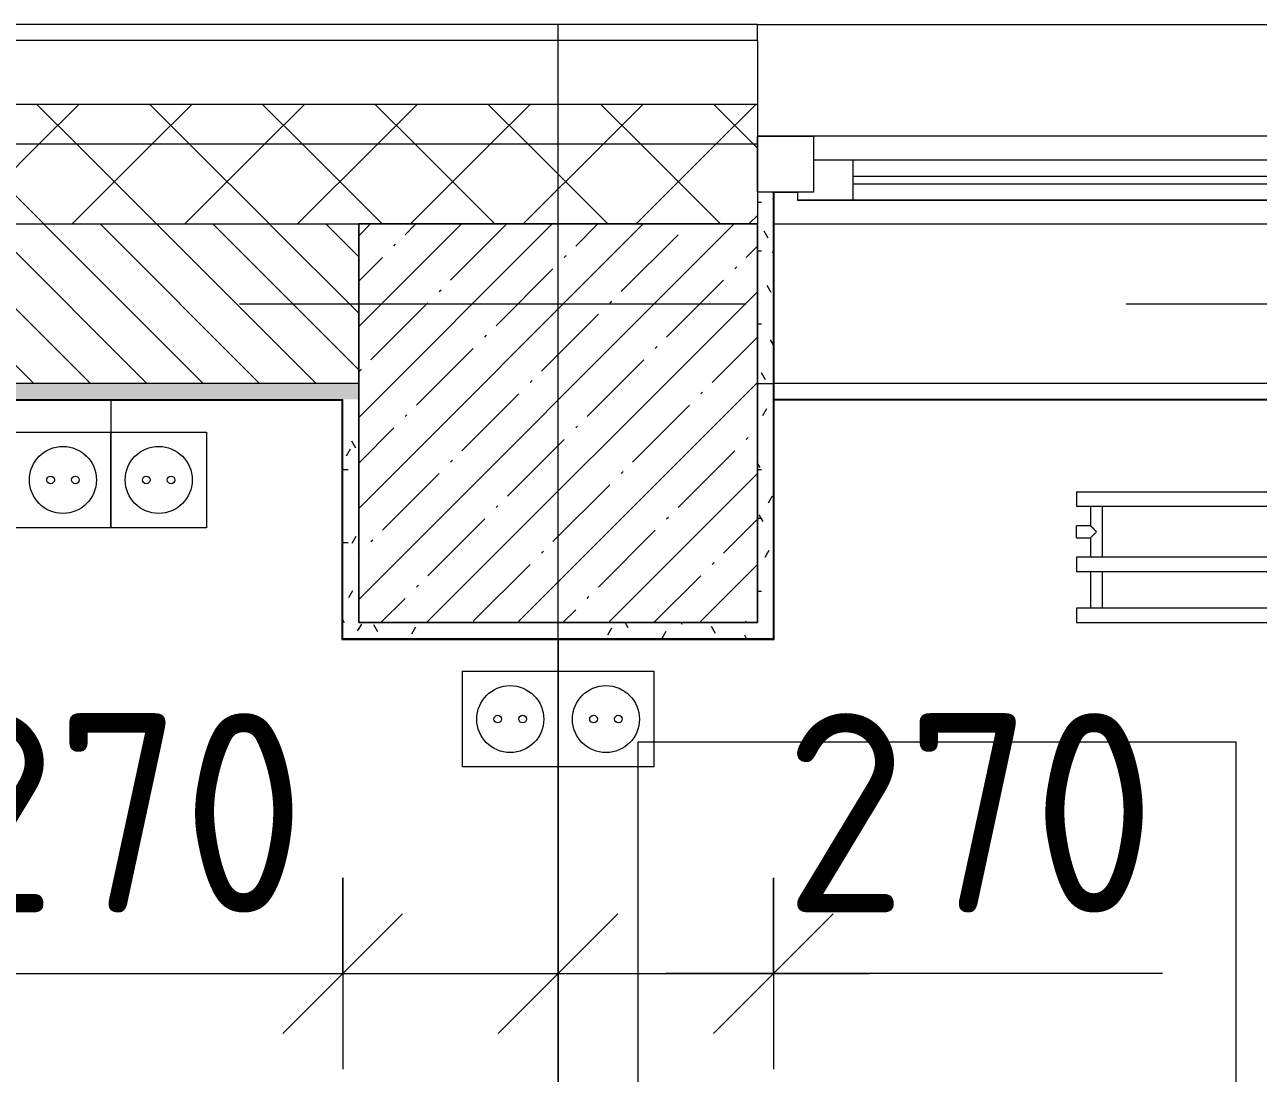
# Model space of a CAD drawing. Header units: millimetres. Extents: x 35111 to 235598, y -8553 to 29000.
# Drawn here: x 69891 to 71438, y 26035 to 27350 of the extents above; entities that cross this region are included whole.
import ezdxf

# ---------------------------------------------------------------- set-up
doc = ezdxf.new("R2010")
doc.units = ezdxf.units.MM
doc.linetypes.add('Осевая', pattern=[3175, 635, -476.25, 1587.5, -476.25])
for name, color, linetype, lineweight in [('A-ANNO-DIMS', 7, 'Continuous', 9), ('A-ANNO-DIMS-100', 7, 'Continuous', 9), ('A-DETL-GENF', 7, 'Continuous', 9), ('A-GLAZ', 7, 'Continuous', 9), ('A-GLAZ-1', 7, 'Continuous', 13), ('A-WALL', 7, 'Continuous', 9), ('E-ELEC-FIXT-IDEN', 7, 'Continuous', 9), ('I-WALL', 7, 'Continuous', 9), ('M-EQPM', 7, 'Continuous', 9), ('S-COLS', 7, 'Continuous', 9), ('Оси', 7, 'Continuous', 9), ('Оси-2', 7, 'Осевая', 9), ('Электрические приборы', 7, 'Continuous', 9)]:
    doc.layers.add(name, color=color, linetype=linetype, lineweight=lineweight)
for name, color, linetype, lineweight, true_color in [('A-WALL-1', 7, 'Continuous', 9, 0x3c3c3c), ('A-WALL-FNSH-1', 7, 'Continuous', 9, 0x3c3c3c), ('I-FURN-1', 7, 'Continuous', 9, 0xf0f0f0), ('Оси розеток', 7, 'Continuous', 9, 0xff1e23)]:
    doc.layers.add(name, color=color, linetype=linetype, lineweight=lineweight, true_color=true_color)
doc.styles.add('ISOCPEUR', font='isocpeur.ttf', dxfattribs={"width": 0.9, "height": 250})
doc.dimstyles.new('ISO-2_5_0_9К_БОЛЬШОЙ_2', dxfattribs={"dimscale": 304.8, "dimtxt": 248.995294, "dimasz": 0.492126, "dimexe": 0.393701, "dimexo": 0.984252, "dimgap": 0, "dimtad": 1, "dimdec": 0, "dimrnd": 10, "dimzin": 0, "dimdsep": 46, "dimtxsty": 'ISOCPEUR', "dimblk1": 'OBLIQUE', "dimblk2": 'OBLIQUE', "dimsah": 1, "dimcen": 0.09, "dimdle": 0.393701, "dimazin": 0, "dimtfac": 1, "dimtdec": 4, "dimtix": 1, "dimtmove": 1, "dimatfit": 3, "dimfxl": 1, "dimtvp": 1, "dimtolj": 1, "dimtzin": 0, "dimarcsym": 2})
pattern_1 = [(45, (0, 0), (-70.71068, 70.71068), []), (135, (0, 0), (-70.71068, -70.71068), [])]
pattern_2 = [(0, (0, 0), (121.92, 30.48), [10.058, -81.382, 10.058, -81.382, -487.68]), (0, (0, 0), (121.92, 30.48), [-182.88, 10.058, -172.822, 10.058, -81.382, -213.36]), (0, (0, 0), (121.92, 30.48), [-457.2, 10.058, -50.902, 10.058, -142.342]), (120, (45.72, 15.24), (-87.356454, 90.345817), [10.058, -81.382, 10.058, -81.382, -487.68]), (120, (45.72, 15.24), (-87.356454, 90.345817), [-182.88, 10.058, -172.822, 10.058, -81.382, -213.36]), (120, (45.72, 15.24), (-87.356454, 90.345817), [-457.2, 10.058, -50.902, 10.058, -142.342]), (240, (60.96, 76.2), (-34.563546, -120.825817), [10.058, -81.382, 10.058, -81.382, -487.68]), (240, (60.96, 76.2), (-34.563546, -120.825817), [-182.88, 10.058, -172.822, 10.058, -81.382, -213.36]), (240, (60.96, 76.2), (-34.563546, -120.825817), [-457.2, 10.058, -50.902, 10.058, -142.342])]

# ---------------------------------------------------------------- blocks, each defined once
blk = doc.blocks.new('120_Окно_СКБ_2Ст - 120_Окно_СКБ_2Ст 2100х2400 _мал створка справа_-19092174-План размещения напольных электротехнических лючков и розеток 3 этажа в осях 12-23')
at = {"layer": 'A-GLAZ'}
for p, q in [((1050, -5), (-1050, -5)), ((-930, -55), (100, -55)), ((-1030, -75), (-1000, -75)), ((100, -65), (-930, -65))]:
    blk.add_line(p, q, dxfattribs=at)
at = {"layer": 'A-GLAZ-1'}
for p, q in [((-1050, -75), (-1050, -5)), ((-1050, -5), (-980, -5)), ((-980, -5), (-980, -75)), ((150, -35), (-980, -35)), ((-980, -35), (-980, -75)), ((-930, -85), (-930, -35)), ((-980, -75), (-1050, -75)), ((-980, -75), (-1000, -75)), ((-1000, -75), (-1000, -85)), ((-1000, -85), (170, -85)), ((170, -85), (-1000, -85))]:
    blk.add_line(p, q, dxfattribs=at)
blk = doc.blocks.new('Стол базовый прямоугольный - 1_206-26230948-План размещения напольных электротехнических лючков и розеток 3 этажа в осях 12-23')
at = {"layer": 'I-FURN-1'}
for p, q in [((700, 375), (-700, 375)), ((-700, 375), (-700, -375)), ((700, -375), (700, 375)), ((-700, -375), (700, -375))]:
    blk.add_line(p, q, dxfattribs=at)
blk = doc.blocks.new('Блок Розеток и Выключателей - Блок Розеток и Выключателей_SK1-V143-План размещения напольных электротехнических лючков и розеток 3 этажа в осях 12-23')
at = {"layer": 'A-DETL-GENF'}
for p, q in [((-120, -40), (0, -40)), ((-120, -160), (-120, -40)), ((0, -40), (120, -40)), ((0, -160), (0, -40)), ((0, -40), (0, -160)), ((120, -40), (120, -160)), ((0, -160), (-120, -160)), ((120, -160), (0, -160))]:
    blk.add_line(p, q, dxfattribs=at)
for centre, radius in [((-60, -100), 42), ((60, -100), 42), ((-75.6, -100), 4.8), ((-44.4, -100), 4.8), ((44.4, -100), 4.8), ((75.6, -100), 4.8)]:
    blk.add_circle(centre, radius, dxfattribs=at)
at = {"layer": 'Оси розеток'}
blk.add_line((0, 0), (0, -40), dxfattribs=at)
blk = doc.blocks.new('radiator_prado_classic_z_tip_30_po exemplyaru - Classic Z Тип 30-500-30677910-План размещения напольных электротехнических лючков и розеток 3 этажа в осях 12-23')
at = {"layer": 'M-EQPM'}
for p, q in [((2000, 228), (0, 228)), ((2000, 210), (2000, 228)), ((0, 210), (2000, 210)), ((1967.5, 210), (1967.5, 164)), ((1982.5, 164), (1982.5, 210)), ((2000, 164), (0, 164)), ((2000, 146), (2000, 164)), ((0, 146), (2000, 146)), ((1967.5, 146), (1967.5, 82)), ((1982.5, 121.5), (1982.5, 146)), ((2000, 121.5), (1982.5, 121.5)), ((2000, 121.5), (1982.5, 121.5)), ((2000, 121.5), (2000, 106.5)), ((2000, 121.2), (2000, 121.5)), ((2000, 121.5), (2000, 121.2)), ((2000, 121.2), (2000, 121.5)), ((1982.5, 82), (1982.5, 106.5)), ((1982.5, 106.5), (2000, 106.5)), ((1982.5, 106.5), (2000, 106.5)), ((2000, 106.5), (2000, 106.8)), ((2000, 106.8), (2000, 106.5)), ((2000, 106.5), (2000, 106.8)), ((2000, 82), (0, 82)), ((2000, 64), (2000, 82)), ((2000, 64), (0, 64))]:
    blk.add_line(p, q, dxfattribs=at)
for points, knots in [([(1975, 114), (1975.5, 114.5), (1976.4, 115.4), (1977.6, 116.6), (1978.4, 117.4), (1978.9, 117.9), (1979.2, 118.2), (1979.5, 118.5), (1979.8, 118.8), (1980.1, 119.2), (1980.4, 119.4), (1980.7, 119.7), (1981, 120), (1981.3, 120.3), (1981.5, 120.5), (1981.7, 120.7), (1981.9, 120.9), (1982.1, 121.1), (1982.2, 121.2), (1982.3, 121.3), (1982.5, 121.5), (1982.5, 121.5), (1982.5, 121.5)], [0, 0, 0, 0, 0.142857, 0.285714, 0.357143, 0.392857, 0.428571, 0.464286, 0.5, 0.535714, 0.571429, 0.607143, 0.642857, 0.678571, 0.714286, 0.75, 0.785714, 0.821429, 0.857143, 0.892857, 0.928571, 1, 1, 1, 1]), ([(1982.5, 106.5), (1982.5, 106.5), (1982.5, 106.5), (1982.3, 106.7), (1982.2, 106.8), (1982.1, 106.9), (1981.9, 107.1), (1981.7, 107.3), (1981.5, 107.5), (1981.3, 107.7), (1981, 108), (1980.7, 108.3), (1980.4, 108.6), (1980.1, 108.8), (1979.7, 109.3), (1979.3, 109.7), (1978.9, 110.1), (1978.4, 110.6), (1977.6, 111.4), (1976.4, 112.6), (1975.5, 113.5), (1975, 114)], [0, 0, 0, 0, 0.071429, 0.107143, 0.142857, 0.178571, 0.214286, 0.25, 0.285714, 0.321429, 0.357143, 0.392857, 0.428571, 0.464286, 0.5, 0.571429, 0.607143, 0.642857, 0.714286, 0.857143, 1, 1, 1, 1])]:
    blk.add_open_spline(points, degree=3, knots=knots, dxfattribs=at)
blk = doc.blocks.new('DIMBLOCK19-План размещения напольных электротехнических лючков и розеток 3 этажа в осях 12-23')
at = {"layer": 'A-ANNO-DIMS-100'}
for p, q in [((70290, 26280), (70290, 26039.8)), ((70290, 26159.8), (70290, 26280)), ((70560, 26119), (70560, 26279.8)), ((69777.6, 26159.8), (70351.7, 26159.8)), ((70170, 26159.8), (70560, 26159.8)), ((70351.7, 26159.8), (70425, 26159.8)), ((70560, 26159.8), (70560, 26119))]:
    blk.add_line(p, q, dxfattribs=at)
at = {"layer": 'A-ANNO-DIMS-100', "lineweight": 20}
for p, q in [((70290, 26159.8), (70365, 26234.8)), ((70560, 26159.8), (70635, 26234.8)), ((70290, 26159.8), (70215, 26084.8)), ((70560, 26159.8), (70485, 26084.8))]:
    blk.add_line(p, q, dxfattribs=at)
at = {"layer": 'A-ANNO-DIMS-100', "color": 0, "insert": (69777.6, 26486.5), "char_height": 250, "width": 568.858, "attachment_point": 1, "line_spacing_factor": 1.149209, "style": 'ISOCPEUR'}
blk.add_mtext('270', dxfattribs=at)
blk = doc.blocks.new('_Oblique')
at = {"color": 0, "linetype": 'ByBlock', "lineweight": -2}
blk.add_line((-0.5, -0.5), (0.5, 0.5), dxfattribs=at)
blk = doc.blocks.new('DIMBLOCK20-План размещения напольных электротехнических лючков и розеток 3 этажа в осях 12-23')
at = {"layer": 'A-ANNO-DIMS-100'}
for p, q in [((70560, 26119), (70560, 26279.8)), ((70830, 26280), (70830, 26039.8)), ((70830, 26159.8), (70830, 26280)), ((70560, 26159.8), (70950, 26159.8)), ((70560, 26159.8), (70560, 26119)), ((70743.5, 26159.8), (70695, 26159.8)), ((71317.6, 26159.8), (70743.5, 26159.8))]:
    blk.add_line(p, q, dxfattribs=at)
at = {"layer": 'A-ANNO-DIMS-100', "lineweight": 20}
for p, q in [((70560, 26159.8), (70635, 26234.8)), ((70830, 26159.8), (70905, 26234.8)), ((70560, 26159.8), (70485, 26084.8)), ((70830, 26159.8), (70755, 26084.8))]:
    blk.add_line(p, q, dxfattribs=at)
at = {"layer": 'A-ANNO-DIMS-100', "color": 0, "insert": (70843.5, 26486.5), "char_height": 250, "width": 568.858, "attachment_point": 1, "line_spacing_factor": 1.149209, "style": 'ISOCPEUR'}
blk.add_mtext('270', dxfattribs=at)

msp = doc.modelspace()

# ---------------------------------------------------------------- hatches: boundary and pattern name
at = {"layer": 'A-WALL'}
h = msp.add_hatch(dxfattribs=at)
h.set_pattern_fill('FP_20', color=256, style=0, pattern_type=2)
h.set_pattern_definition(pattern_1)
h.paths.add_polyline_path([(84500.7, 27200), (84500.7, 27250), (80350, 27250), (80350, 27200), (81914.4, 27200)])
h.paths.add_polyline_path([(76350, 27200), (77250, 27200), (77250, 27250), (76350, 27250)])
h.paths.add_polyline_path([(73907.1, 27200), (74250, 27200), (74250, 27250), (72910, 27250), (72910, 27200), (73179.2, 27200)])
h.paths.add_polyline_path([(70810, 27200), (70810, 27250), (69610, 27250), (69610, 27200), (70267.5, 27200)])
h.paths.add_polyline_path([(67110, 27200), (67110, 27250), (66560, 27250), (66560, 27200), (66627.8, 27200)])
h = msp.add_hatch(dxfattribs=at)
h.set_pattern_fill('FP_20', color=256, style=0, pattern_type=2)
h.set_pattern_definition(pattern_1)
h.paths.add_polyline_path([(84500.7, 27100), (84500.7, 27200), (80350, 27200), (80350, 27100), (81914.4, 27100)])
h.paths.add_polyline_path([(76818.9, 27100), (77250, 27100), (77250, 27200), (76350, 27200), (76350, 27100)])
h.paths.add_polyline_path([(74250, 27100), (74250, 27200), (72910, 27200), (72910, 27100), (73907.1, 27100)])
h.paths.add_polyline_path([(70810, 27100), (70810, 27200), (69610, 27200), (69610, 27100), (70267.5, 27100)])
h.paths.add_polyline_path([(67110, 27100), (67110, 27200), (66560, 27200), (66560, 27100), (66627.8, 27100)])
h = msp.add_hatch(dxfattribs=at)
h.set_pattern_fill('FP_19', color=256, style=0, pattern_type=2)
h.set_pattern_definition([(135, (0, 0), (-35.35534, -35.35534), [])])
h.paths.add_polyline_path([(84200, 26900), (84200, 27100), (81150, 27100), (81150, 26900), (83225.1, 26900)])
h.paths.add_polyline_path([(80350, 26900), (80650, 26900), (80650, 27100), (80350, 27100), (80350, 26943.3)])
h.paths.add_polyline_path([(76454.9, 26900), (76750, 26900), (76750, 27100), (76350, 27100), (76350, 26900)])
h.paths.add_polyline_path([(74250, 26900), (74250, 27100), (74040, 27100), (74040, 26900), (74061, 26900)])
h.paths.add_polyline_path([(73540, 26900), (73540, 27100), (72910, 27100), (72910, 26900), (73361.2, 26900)])
h.paths.add_polyline_path([(69610, 26900), (70310, 26900), (70310, 27100), (69610, 27100)])
h.paths.add_polyline_path([(66781, 26900), (67110, 26900), (67110, 27100), (66760, 27100), (66760, 26900), (66780, 26900)])
at = {"layer": 'I-WALL'}
h = msp.add_hatch(dxfattribs=at)
h.set_pattern_fill('FP_71', color=256, style=0, pattern_type=2)
h.set_pattern_definition(pattern_2)
h.paths.add_polyline_path([(70830, 26900), (70830, 27140), (70810, 27140), (70810, 26900)])
h = msp.add_hatch(dxfattribs=at)
h.set_pattern_fill('FP_71', color=256, style=0, pattern_type=2)
h.set_pattern_definition(pattern_2)
h.paths.add_polyline_path([(70290, 26880), (70310, 26880), (70310, 26900), (69610, 26900), (69610, 26880), (70267.5, 26880)])
h.paths.add_polyline_path([(67110, 26880), (67110, 26900), (66780, 26900), (66780, 26880)])
h = msp.add_hatch(dxfattribs=at)
h.set_pattern_fill('FP_71', color=256, style=0, pattern_type=2)
h.set_pattern_definition(pattern_2)
h.paths.add_polyline_path([(70830, 26600), (70830, 26900), (70810, 26900), (70810, 26600)])
h = msp.add_hatch(dxfattribs=at)
h.set_pattern_fill('FP_71', color=256, style=0, pattern_type=2)
h.set_pattern_definition(pattern_2)
h.paths.add_polyline_path([(70290, 26580), (70310, 26580), (70310, 26880), (70290, 26879)])
h = msp.add_hatch(dxfattribs=at)
h.set_pattern_fill('FP_71', color=256, style=0, pattern_type=2)
h.set_pattern_definition(pattern_2)
h.paths.add_polyline_path([(70310, 26580), (70830, 26580), (70830, 26600), (70310, 26600)])
at = {"layer": 'S-COLS'}
h = msp.add_hatch(dxfattribs=at)
h.set_pattern_fill('FP_17', color=256, style=0, pattern_type=2)
h.set_pattern_definition([(45, (0, 0), (-57.02463, 57.02463), []), (45, (57.025, 0), (-57.02463, 57.02463), [100.806, -20.161, 3.353, -16.808])])
h.paths.add_polyline_path([(70310, 26600), (70810, 26600), (70810, 27100), (70310, 27100), (70310, 26900)])

# ---------------------------------------------------------------- linework, layer by layer
at = {"layer": 'A-WALL'}
for p, q in [((70810, 27350), (72910, 27350)), ((70810, 27330), (69610, 27330)), ((70810, 27250), (69610, 27250)), ((70810, 27200), (69610, 27200)), ((70310, 26900), (69590, 26900)), ((69610, 26880), (70290, 26880)), ((70290, 26580), (70290, 26880))]:
    msp.add_line(p, q, dxfattribs=at)
at = {"layer": 'A-WALL-1'}
for p, q in [((70810, 27330), (70810, 26900)), ((70830, 27140), (70810, 27140)), ((70830, 26900), (70830, 27140)), ((69610, 27100), (70810, 27100)), ((70310, 26600), (70310, 27100)), ((70810, 26900), (70810, 26600)), ((70810, 26900), (70830, 26900)), ((70830, 26580), (70830, 26900)), ((70810, 26600), (70310, 26600)), ((70290, 26580), (70830, 26580))]:
    msp.add_line(p, q, dxfattribs=at)
at = {"layer": 'A-WALL-FNSH-1'}
for p, q in [((70810, 27350), (69610, 27350)), ((70810, 27330), (70810, 27350)), ((70831, 27140), (70830, 27140)), ((70831, 26900), (70831, 27140)), ((70830, 26900), (70831, 26900)), ((70831, 26579), (70831, 26900)), ((69610, 26879), (70289, 26879)), ((70289, 26879), (70289, 26579)), ((70289, 26579), (70831, 26579))]:
    msp.add_line(p, q, dxfattribs=at)
at = {"layer": 'E-ELEC-FIXT-IDEN'}
msp.add_line((70560, 26419), (70560, 25717.8), dxfattribs=at)
at = {"layer": 'I-WALL'}
for p, q in [((70830, 27100), (72890, 27100)), ((70830, 27100), (72890, 27100)), ((72889, 26900), (70831, 26900)), ((70830, 26880), (72910, 26880)), ((72910, 26880), (70831, 26880)), ((72910, 26879), (70831, 26879))]:
    msp.add_line(p, q, dxfattribs=at)
at = {"layer": 'S-COLS'}
for p, q in [((70810, 27100), (70310, 27100)), ((70310, 27100), (70310, 26900)), ((70810, 26600), (70810, 27100)), ((70310, 26900), (70310, 26600)), ((70310, 26600), (70810, 26600))]:
    msp.add_line(p, q, dxfattribs=at)
at = {"layer": 'Оси'}
msp.add_line((70560, 24850), (70560, 27350), dxfattribs=at)
at = {"layer": 'Оси-2'}
msp.add_line((38410.7, 27000), (82250, 27000), dxfattribs=at)

# ---------------------------------------------------------------- block references
at = {"layer": 'A-GLAZ'}
msp.add_blockref('120_Окно_СКБ_2Ст - 120_Окно_СКБ_2Ст 2100х2400 _мал створка справа_-19092174-План размещения напольных электротехнических лючков и розеток 3 этажа в осях 12-23', (71860, 27215), dxfattribs=at)
at = {"layer": 'I-FURN-1', "rotation": 269.9999999999998}
msp.add_blockref('Стол базовый прямоугольный - 1_206-26230948-План размещения напольных электротехнических лючков и розеток 3 этажа в осях 12-23', (71035, 25750), dxfattribs=at)
at = {"layer": 'M-EQPM', "rotation": 180}
msp.add_blockref('radiator_prado_classic_z_tip_30_po exemplyaru - Classic Z Тип 30-500-30677910-План размещения напольных электротехнических лючков и розеток 3 этажа в осях 12-23', (73210, 26828), dxfattribs=at)
at = {"layer": 'Электрические приборы'}
for p in [(69999.3, 26879), (70560, 26579)]:
    msp.add_blockref('Блок Розеток и Выключателей - Блок Розеток и Выключателей_SK1-V143-План размещения напольных электротехнических лючков и розеток 3 этажа в осях 12-23', p, dxfattribs=at)

# ---------------------------------------------------------------- dimensions: what is measured, and where the dimension line sits
at = {"layer": 'A-ANNO-DIMS'}
for base, p1, p2, picture, middle in [((70560, 26159.8), (70290, 26580), (70560, 26419), 'DIMBLOCK19-План размещения напольных электротехнических лючков и розеток 3 этажа в осях 12-23', (70062.1, 26319.8)), ((70830, 26159.8), (70560, 26419), (70830, 26580), 'DIMBLOCK20-План размещения напольных электротехнических лючков и розеток 3 этажа в осях 12-23', (71128, 26319.8))]:
    dim = msp.add_linear_dim(base=base, p1=p1, p2=p2, dimstyle='ISO-2_5_0_9К_БОЛЬШОЙ_2', override={"dimpost": '<>', "dimfxl": 314.358076}, dxfattribs=at)
    dim.commit()
    dim.dimension.update_dxf_attribs({"geometry": picture, "text_midpoint": middle, "dimtype": 160})

doc.saveas('drawing.dxf')
